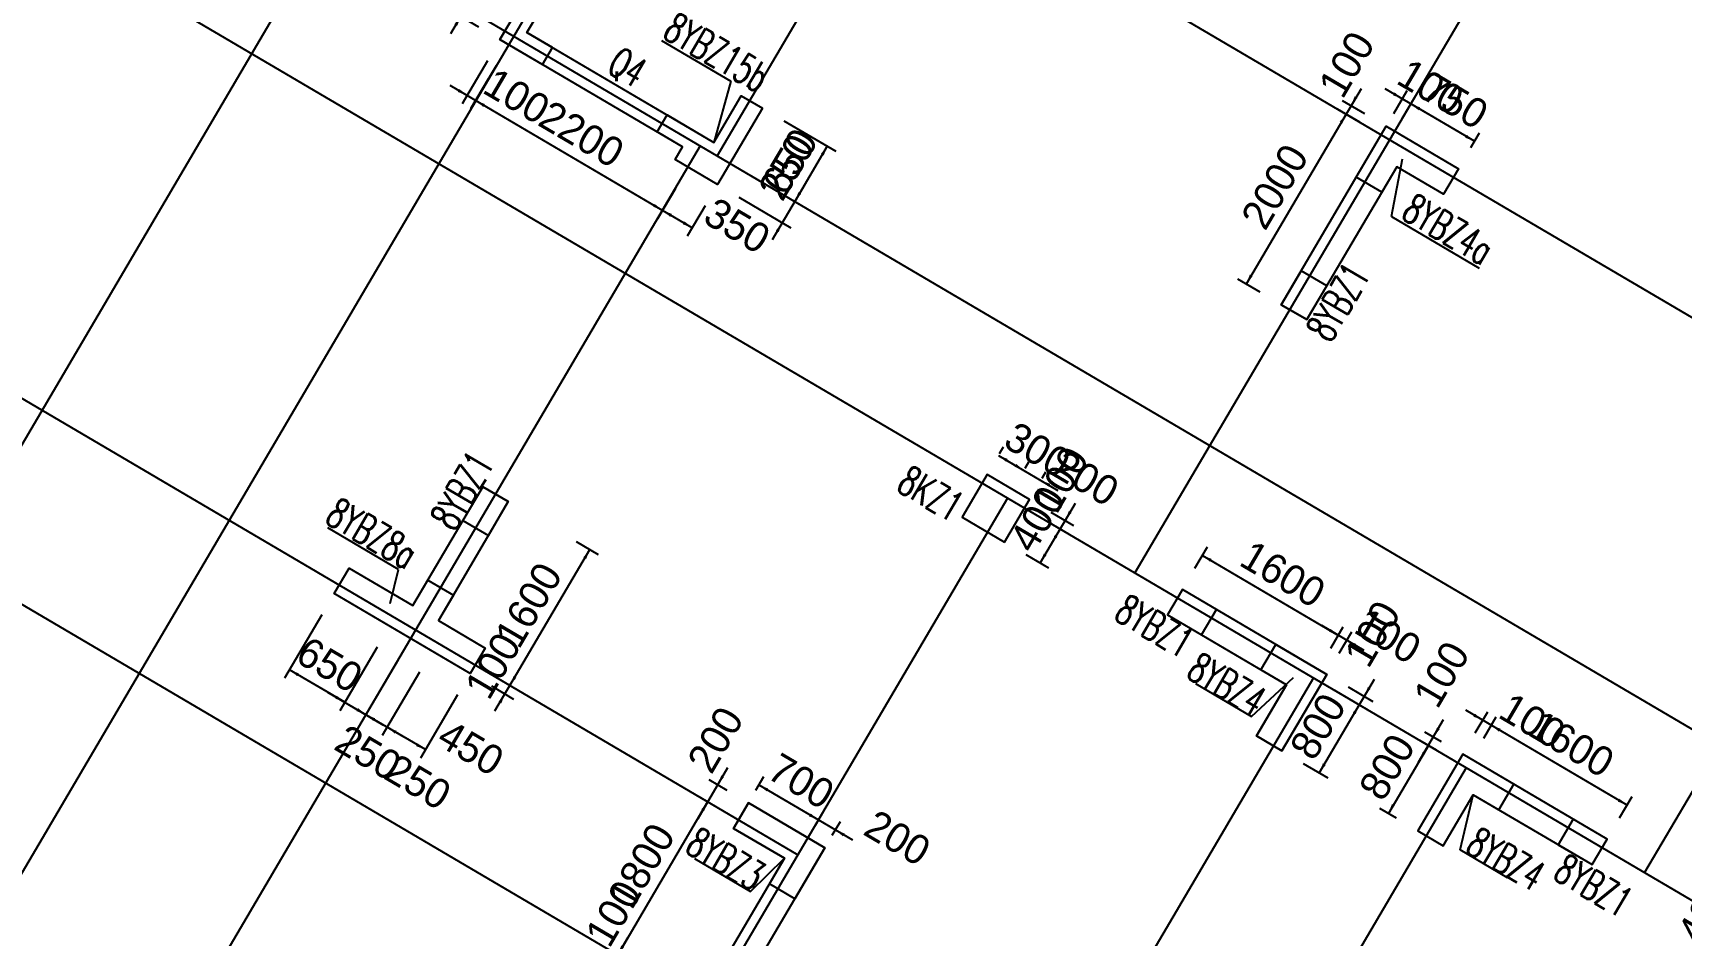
# Model space of a CAD drawing. Extents: x 19107 to 699106, y -67310 to 245688.
# Drawn here: x 596209 to 612937, y 118065 to 127219 of the extents above; entities that cross this region are included whole.
import ezdxf

# ---------------------------------------------------------------- set-up
doc = ezdxf.new("R2010")
doc.units = 0
doc.header["$LTSCALE"] = 100
doc.header["$MEASUREMENT"] = 0
for name, color, linetype in [('colu-主楼', 7, 'Continuous'), ('DOTE', 253, 'Continuous'), ('wall-主楼', 2, 'Continuous'), ('剪力墙身标注', 7, 'Continuous'), ('小尺寸', 4, 'Continuous')]:
    doc.layers.add(name, color=color, linetype=linetype)
doc.layers.add('Select Column Frame Line', color=7, linetype='Continuous', lineweight=0)
doc.layers.add('Select Column Frame Position', color=7, linetype='Continuous', lineweight=0)
doc.styles.get("Standard").update_dxf_attribs({"font": 'standard'})
doc.styles.add('汉字', font='汉字')
doc.dimstyles.get("Standard").update_dxf_attribs({"dimtxt": 300, "dimasz": 100, "dimexe": 100, "dimexo": 250, "dimgap": 100, "dimtad": 0, "dimtoh": 1, "dimdec": 0, "dimdsep": 46, "dimcen": 0.09, "dimclrt": 7, "dimadec": 0, "dimazin": 0, "dimtfac": 1, "dimtdec": 4, "dimtofl": 0, "dimtmove": 0, "dimatfit": 3, "dimfxl": 1, "dimtolj": 1, "dimtzin": 0, "dimarcsym": 0})

# ---------------------------------------------------------------- blocks, each defined once
blk = doc.blocks.new('*D1569')
at = {"layer": '小尺寸', "color": 0, "linetype": 'ByBlock', "lineweight": -2}
for p, q in [((600898, 120339), (601151, 120770)), ((600912, 120678), (601136, 120547)), ((600862, 120592), (601085, 120460))]:
    blk.add_line(p, q, dxfattribs=at)
for points in [[(601050, 120597), (601086, 120692), (601115, 120675)], [(600999, 120511), (600963, 120416), (600934, 120433)]]:
    blk.add_solid(points, dxfattribs=at)
at = {"layer": '小尺寸', "color": 7, "linetype": 'Continuous', "lineweight": -2, "insert": (600878, 120798), "char_height": 300, "width": 476.67, "attachment_point": 5, "rotation": 59.5454, "style": '汉字'}
blk.add_mtext('100', dxfattribs=at)
blk = doc.blocks.new('*D1898')
at = {"layer": '小尺寸', "color": 0, "linetype": 'ByBlock', "lineweight": -2}
for p, q in [((601050, 120597), (601861, 121977)), ((601723, 122057), (601947, 121926)), ((600912, 120678), (601136, 120547))]:
    blk.add_line(p, q, dxfattribs=at)
for points in [[(601861, 121977), (601824, 121882), (601796, 121899)], [(601050, 120597), (601086, 120692), (601115, 120675)]]:
    blk.add_solid(points, dxfattribs=at)
at = {"layer": '小尺寸', "color": 7, "linetype": 'Continuous', "lineweight": -2, "insert": (601240, 121414), "char_height": 300, "width": 685, "attachment_point": 5, "rotation": 59.5454, "style": '汉字'}
blk.add_mtext('1600', dxfattribs=at)
blk = doc.blocks.new('*D246')
at = {"layer": '小尺寸', "color": 0, "linetype": 'ByBlock', "lineweight": -2}
for p, q in [((600450, 127214), (600703, 127645)), ((600784, 127366), (600516, 127523)), ((600734, 127279), (600465, 127437))]:
    blk.add_line(p, q, dxfattribs=at)
for points in [[(600602, 127473), (600638, 127567), (600667, 127550)], [(600551, 127386), (600515, 127292), (600486, 127309)]]:
    blk.add_solid(points, dxfattribs=at)
at = {"layer": '小尺寸', "color": 7, "linetype": 'Continuous', "lineweight": -2, "insert": (600430, 127674), "char_height": 300, "width": 476.67, "attachment_point": 5, "rotation": 59.5454, "style": '汉字'}
blk.add_mtext('100', dxfattribs=at)
blk = doc.blocks.new('*D177')
at = {"layer": '小尺寸', "color": 0, "linetype": 'ByBlock', "lineweight": -2}
for p, q in [((610106, 126351), (610245, 126586)), ((610841, 126120), (610194, 126500)), ((610803, 126057), (610891, 126206))]:
    blk.add_line(p, q, dxfattribs=at)
for points in [[(610194, 126500), (610289, 126464), (610272, 126435)], [(610841, 126120), (610746, 126156), (610763, 126185)]]:
    blk.add_solid(points, dxfattribs=at)
at = {"layer": '小尺寸', "color": 7, "linetype": 'Continuous', "lineweight": -2, "insert": (610644, 126526), "char_height": 300, "width": 566.67, "attachment_point": 5, "rotation": 329.5454, "style": '汉字'}
blk.add_mtext('750', dxfattribs=at)
blk = doc.blocks.new('*D509')
at = {"layer": '小尺寸', "color": 0, "linetype": 'ByBlock', "lineweight": -2}
for p, q in [((610366, 126399), (609935, 126652)), ((610020, 126401), (610158, 126637)), ((610106, 126351), (610245, 126586))]:
    blk.add_line(p, q, dxfattribs=at)
for points in [[(610108, 126551), (610013, 126587), (610030, 126616)], [(610194, 126500), (610289, 126464), (610272, 126435)]]:
    blk.add_solid(points, dxfattribs=at)
at = {"layer": '小尺寸', "color": 7, "linetype": 'Continuous', "lineweight": -2, "insert": (610395, 126672), "char_height": 300, "width": 476.67, "attachment_point": 5, "rotation": 329.5454, "style": '汉字'}
blk.add_mtext('100', dxfattribs=at)
blk = doc.blocks.new('*D831')
at = {"layer": '小尺寸', "color": 0, "linetype": 'ByBlock', "lineweight": -2}
for p, q in [((609689, 126654), (609435, 126223)), ((609728, 126399), (609501, 126532)), ((609678, 126313), (609451, 126446))]:
    blk.add_line(p, q, dxfattribs=at)
for points in [[(609587, 126482), (609624, 126576), (609652, 126559)], [(609537, 126395), (609500, 126301), (609472, 126318)]]:
    blk.add_solid(points, dxfattribs=at)
at = {"layer": '小尺寸', "color": 7, "linetype": 'Continuous', "lineweight": -2, "insert": (609543, 126900), "char_height": 300, "width": 476.67, "attachment_point": 5, "rotation": 59.5454, "style": '汉字'}
blk.add_mtext('100', dxfattribs=at)
blk = doc.blocks.new('*D1167')
at = {"layer": '小尺寸', "color": 0, "linetype": 'ByBlock', "lineweight": -2}
for p, q in [((609537, 126395), (608523, 124671)), ((609678, 126313), (609451, 126446)), ((608664, 124589), (608437, 124722))]:
    blk.add_line(p, q, dxfattribs=at)
for points in [[(609537, 126395), (609500, 126301), (609472, 126318)], [(608523, 124671), (608559, 124766), (608588, 124749)]]:
    blk.add_solid(points, dxfattribs=at)
at = {"layer": '小尺寸', "color": 7, "linetype": 'Continuous', "lineweight": -2, "insert": (608814, 125660), "char_height": 300, "width": 780, "attachment_point": 5, "rotation": 59.5454, "style": '汉字'}
blk.add_mtext('2000', dxfattribs=at)
blk = doc.blocks.new('*D4820')
at = {"layer": '小尺寸', "color": 0, "linetype": 'ByBlock', "lineweight": -2}
for p, q in [((603260, 119762), (602956, 119245)), ((603255, 119533), (603072, 119640)), ((603154, 119360), (602971, 119468))]:
    blk.add_line(p, q, dxfattribs=at)
for points in [[(603158, 119589), (603195, 119684), (603223, 119667)], [(603057, 119417), (603021, 119322), (602992, 119339)]]:
    blk.add_solid(points, dxfattribs=at)
at = {"layer": '小尺寸', "color": 7, "linetype": 'Continuous', "lineweight": -2, "insert": (603137, 120047), "char_height": 300, "width": 566.67, "attachment_point": 5, "rotation": 59.5454, "style": '汉字'}
blk.add_mtext('200', dxfattribs=at)
blk = doc.blocks.new('*D5153')
at = {"layer": '小尺寸', "color": 0, "linetype": 'ByBlock', "lineweight": -2}
for p, q in [((603154, 119360), (602971, 119468)), ((603057, 119417), (602145, 117865)), ((602241, 117809), (602058, 117916))]:
    blk.add_line(p, q, dxfattribs=at)
for points in [[(603057, 119417), (603021, 119322), (602992, 119339)], [(602145, 117865), (602181, 117960), (602210, 117943)]]:
    blk.add_solid(points, dxfattribs=at)
at = {"layer": '小尺寸', "color": 7, "linetype": 'Continuous', "lineweight": -2, "insert": (602385, 118768), "char_height": 300, "width": 690, "attachment_point": 5, "rotation": 59.5454, "style": '汉字'}
blk.add_mtext('1800', dxfattribs=at)
blk = doc.blocks.new('*D2814')
at = {"layer": '小尺寸', "color": 0, "linetype": 'ByBlock', "lineweight": -2}
for p, q in [((602246, 118038), (601993, 117607)), ((602191, 117722), (602008, 117830)), ((602241, 117809), (602058, 117916))]:
    blk.add_line(p, q, dxfattribs=at)
for points in [[(602145, 117865), (602181, 117960), (602210, 117943)], [(602094, 117779), (602058, 117684), (602029, 117701)]]:
    blk.add_solid(points, dxfattribs=at)
at = {"layer": '小尺寸', "color": 7, "linetype": 'Continuous', "lineweight": -2, "insert": (602101, 118284), "char_height": 300, "width": 476.67, "attachment_point": 5, "rotation": 59.5454, "style": '汉字'}
blk.add_mtext('100', dxfattribs=at)
blk = doc.blocks.new('*D3139')
at = {"layer": '小尺寸', "color": 0, "linetype": 'ByBlock', "lineweight": -2}
for p, q in [((603547, 119535), (603628, 119674)), ((603577, 119588), (604181, 119233)), ((604150, 119180), (604232, 119319))]:
    blk.add_line(p, q, dxfattribs=at)
for points in [[(603577, 119588), (603672, 119551), (603655, 119523)], [(604181, 119233), (604086, 119269), (604103, 119298)]]:
    blk.add_solid(points, dxfattribs=at)
at = {"layer": '小尺寸', "color": 7, "linetype": 'Continuous', "lineweight": -2, "insert": (604006, 119626), "char_height": 300, "width": 566.67, "attachment_point": 5, "rotation": 329.5454, "style": '汉字'}
blk.add_mtext('700', dxfattribs=at)
blk = doc.blocks.new('*D3473')
at = {"layer": '小尺寸', "color": 0, "linetype": 'ByBlock', "lineweight": -2}
for p, q in [((604008, 119334), (604526, 119030)), ((604150, 119180), (604232, 119319)), ((604322, 119079), (604404, 119218))]:
    blk.add_line(p, q, dxfattribs=at)
for points in [[(604181, 119233), (604086, 119269), (604103, 119298)], [(604353, 119131), (604448, 119095), (604431, 119066)]]:
    blk.add_solid(points, dxfattribs=at)
at = {"layer": '小尺寸', "color": 7, "linetype": 'Continuous', "lineweight": -2, "insert": (604984, 119050), "char_height": 300, "width": 566.67, "attachment_point": 5, "rotation": 329.5454, "style": '汉字'}
blk.add_mtext('200', dxfattribs=at)
blk = doc.blocks.new('*D3809')
at = {"layer": '小尺寸', "color": 0, "linetype": 'ByBlock', "lineweight": -2}
for p, q in [((608003, 121787), (608130, 122003)), ((608079, 121917), (609459, 121106)), ((609382, 120976), (609509, 121192))]:
    blk.add_line(p, q, dxfattribs=at)
for points in [[(608079, 121917), (608174, 121881), (608157, 121852)], [(609459, 121106), (609364, 121143), (609381, 121171)]]:
    blk.add_solid(points, dxfattribs=at)
at = {"layer": '小尺寸', "color": 7, "linetype": 'Continuous', "lineweight": -2, "insert": (608896, 121727), "char_height": 300, "width": 685, "attachment_point": 5, "rotation": 329.5454, "style": '汉字'}
blk.add_mtext('1600', dxfattribs=at)
blk = doc.blocks.new('*D1514')
at = {"layer": '小尺寸', "color": 0, "linetype": 'ByBlock', "lineweight": -2}
for p, q in [((609286, 121208), (609717, 120954)), ((609382, 120976), (609509, 121192)), ((609468, 120926), (609595, 121142))]:
    blk.add_line(p, q, dxfattribs=at)
for points in [[(609459, 121106), (609364, 121143), (609381, 121171)], [(609545, 121056), (609639, 121019), (609622, 120991)]]:
    blk.add_solid(points, dxfattribs=at)
at = {"layer": '小尺寸', "color": 7, "linetype": 'Continuous', "lineweight": -2, "insert": (609963, 121100), "char_height": 300, "width": 476.67, "attachment_point": 5, "rotation": 329.5454, "style": '汉字'}
blk.add_mtext('100', dxfattribs=at)
blk = doc.blocks.new('*D1834')
at = {"layer": '小尺寸', "color": 0, "linetype": 'ByBlock', "lineweight": -2}
for p, q in [((609823, 120659), (609569, 120228)), ((609420, 120548), (609757, 120350)), ((609557, 120583), (609807, 120436))]:
    blk.add_line(p, q, dxfattribs=at)
for points in [[(609721, 120487), (609758, 120581), (609786, 120565)], [(609671, 120401), (609634, 120306), (609606, 120323)]]:
    blk.add_solid(points, dxfattribs=at)
at = {"layer": '小尺寸', "color": 7, "linetype": 'Continuous', "lineweight": -2, "insert": (609805, 121122), "char_height": 300, "width": 476.67, "attachment_point": 5, "rotation": 59.5454, "style": '汉字'}
blk.add_mtext('100', dxfattribs=at)
blk = doc.blocks.new('*D2169')
at = {"layer": '小尺寸', "color": 0, "linetype": 'ByBlock', "lineweight": -2}
for p, q in [((609420, 120548), (609757, 120350)), ((609671, 120401), (609265, 119711)), ((609101, 119807), (609351, 119660))]:
    blk.add_line(p, q, dxfattribs=at)
for points in [[(609671, 120401), (609634, 120306), (609606, 120323)], [(609265, 119711), (609301, 119806), (609330, 119789)]]:
    blk.add_solid(points, dxfattribs=at)
at = {"layer": '小尺寸', "color": 7, "linetype": 'Continuous', "lineweight": -2, "insert": (609252, 120182), "char_height": 300, "width": 566.67, "attachment_point": 5, "rotation": 59.5454, "style": '汉字'}
blk.add_mtext('800', dxfattribs=at)
blk = doc.blocks.new('*D5164')
at = {"layer": '小尺寸', "color": 0, "linetype": 'ByBlock', "lineweight": -2}
for p, q in [((606020, 122953), (606059, 123018)), ((606008, 122932), (606267, 122780)), ((606279, 122801), (606317, 122866))]:
    blk.add_line(p, q, dxfattribs=at)
for points in [[(606008, 122932), (606103, 122896), (606086, 122867)], [(606267, 122780), (606172, 122817), (606189, 122845)]]:
    blk.add_solid(points, dxfattribs=at)
at = {"layer": '小尺寸', "color": 7, "linetype": 'Continuous', "lineweight": -2, "insert": (606406, 122988), "char_height": 300, "width": 566.67, "attachment_point": 5, "rotation": 329.5454, "style": '汉字'}
blk.add_mtext('300', dxfattribs=at)
blk = doc.blocks.new('*D2822')
at = {"layer": '小尺寸', "color": 0, "linetype": 'ByBlock', "lineweight": -2}
for p, q in [((606094, 122882), (606611, 122577)), ((606279, 122801), (606317, 122866)), ((606451, 122700), (606490, 122765))]:
    blk.add_line(p, q, dxfattribs=at)
for points in [[(606267, 122780), (606172, 122817), (606189, 122845)], [(606439, 122679), (606534, 122643), (606517, 122614)]]:
    blk.add_solid(points, dxfattribs=at)
at = {"layer": '小尺寸', "color": 7, "linetype": 'Continuous', "lineweight": -2, "insert": (606896, 122700), "char_height": 300, "width": 566.67, "attachment_point": 5, "rotation": 329.5454, "style": '汉字'}
blk.add_mtext('200', dxfattribs=at)
blk = doc.blocks.new('*D3152')
at = {"layer": '小尺寸', "color": 0, "linetype": 'ByBlock', "lineweight": -2}
for p, q in [((606787, 122444), (606533, 122013)), ((606540, 122357), (606771, 122221)), ((606489, 122271), (606721, 122135))]:
    blk.add_line(p, q, dxfattribs=at)
for points in [[(606685, 122272), (606722, 122366), (606750, 122350)], [(606635, 122186), (606598, 122091), (606570, 122108)]]:
    blk.add_solid(points, dxfattribs=at)
at = {"layer": '小尺寸', "color": 7, "linetype": 'Continuous', "lineweight": -2, "insert": (606640, 122687), "char_height": 300, "width": 476.67, "attachment_point": 5, "rotation": 59.5454, "style": '汉字'}
blk.add_mtext('100', dxfattribs=at)
blk = doc.blocks.new('*D3486')
at = {"layer": '小尺寸', "color": 0, "linetype": 'ByBlock', "lineweight": -2}
for p, q in [((606635, 122186), (606432, 121841)), ((606489, 122271), (606721, 122135)), ((606287, 121926), (606518, 121790))]:
    blk.add_line(p, q, dxfattribs=at)
for points in [[(606635, 122186), (606598, 122091), (606570, 122108)], [(606432, 121841), (606468, 121935), (606497, 121919)]]:
    blk.add_solid(points, dxfattribs=at)
at = {"layer": '小尺寸', "color": 7, "linetype": 'Continuous', "lineweight": -2, "insert": (606404, 122287), "char_height": 300, "width": 576.67, "attachment_point": 5, "rotation": 59.5454, "style": '汉字'}
blk.add_mtext('400', dxfattribs=at)
blk = doc.blocks.new('*D5123')
at = {"layer": '小尺寸', "color": 0, "linetype": 'ByBlock', "lineweight": -2}
for p, q in [((610934, 120064), (611061, 120280)), ((612389, 119383), (611010, 120194)), ((612313, 119253), (612440, 119469))]:
    blk.add_line(p, q, dxfattribs=at)
for points in [[(611010, 120194), (611105, 120158), (611088, 120129)], [(612389, 119383), (612295, 119419), (612312, 119448)]]:
    blk.add_solid(points, dxfattribs=at)
at = {"layer": '小尺寸', "color": 7, "linetype": 'Continuous', "lineweight": -2, "insert": (611827, 120004), "char_height": 300, "width": 685, "attachment_point": 5, "rotation": 329.5454, "style": '汉字'}
blk.add_mtext('1600', dxfattribs=at)
blk = doc.blocks.new('*D144')
at = {"layer": '小尺寸', "color": 0, "linetype": 'ByBlock', "lineweight": -2}
for p, q in [((611183, 120093), (610752, 120346)), ((610848, 120115), (610975, 120331)), ((610934, 120064), (611061, 120280))]:
    blk.add_line(p, q, dxfattribs=at)
for points in [[(610924, 120245), (610829, 120281), (610846, 120310)], [(611010, 120194), (611105, 120158), (611088, 120129)]]:
    blk.add_solid(points, dxfattribs=at)
at = {"layer": '小尺寸', "color": 7, "linetype": 'Continuous', "lineweight": -2, "insert": (611429, 120238), "char_height": 300, "width": 476.67, "attachment_point": 5, "rotation": 329.5454, "style": '汉字'}
blk.add_mtext('100', dxfattribs=at)
blk = doc.blocks.new('*D3107')
at = {"layer": '小尺寸', "color": 0, "linetype": 'ByBlock', "lineweight": -2}
for p, q in [((610524, 120247), (610270, 119816)), ((610505, 120026), (610336, 120125)), ((610455, 119940), (610285, 120039))]:
    blk.add_line(p, q, dxfattribs=at)
for points in [[(610422, 120075), (610459, 120169), (610487, 120152)], [(610372, 119988), (610335, 119894), (610307, 119911)]]:
    blk.add_solid(points, dxfattribs=at)
at = {"layer": '小尺寸', "color": 7, "linetype": 'Continuous', "lineweight": -2, "insert": (610506, 120710), "char_height": 300, "width": 476.67, "attachment_point": 5, "rotation": 59.5454, "style": '汉字'}
blk.add_mtext('100', dxfattribs=at)
blk = doc.blocks.new('*D3446')
at = {"layer": '小尺寸', "color": 0, "linetype": 'ByBlock', "lineweight": -2}
for p, q in [((610372, 119988), (609966, 119299)), ((610455, 119940), (610285, 120039)), ((610049, 119250), (609880, 119349))]:
    blk.add_line(p, q, dxfattribs=at)
for points in [[(610372, 119988), (610335, 119894), (610307, 119911)], [(609966, 119299), (610002, 119393), (610031, 119377)]]:
    blk.add_solid(points, dxfattribs=at)
at = {"layer": '小尺寸', "color": 7, "linetype": 'Continuous', "lineweight": -2, "insert": (609953, 119770), "char_height": 300, "width": 566.67, "attachment_point": 5, "rotation": 59.5454, "style": '汉字'}
blk.add_mtext('800', dxfattribs=at)
blk = doc.blocks.new('*D4806')
at = {"layer": '小尺寸', "color": 0, "linetype": 'ByBlock', "lineweight": -2}
for p, q in [((613413, 118200), (613210, 117856)), ((613558, 118115), (613326, 118251)), ((613355, 117770), (613124, 117906))]:
    blk.add_line(p, q, dxfattribs=at)
for points in [[(613413, 118200), (613376, 118106), (613348, 118123)], [(613210, 117856), (613246, 117950), (613275, 117933)]]:
    blk.add_solid(points, dxfattribs=at)
at = {"layer": '小尺寸', "color": 7, "linetype": 'Continuous', "lineweight": -2, "insert": (613182, 118301), "char_height": 300, "width": 576.67, "attachment_point": 5, "rotation": 59.5454, "style": '汉字'}
blk.add_mtext('400', dxfattribs=at)
blk = doc.blocks.new('*D2740')
at = {"layer": '小尺寸', "color": 0, "linetype": 'ByBlock', "lineweight": -2}
for p, q in [((603829, 126329), (604357, 126019)), ((604271, 126070), (603941, 125509)), ((603500, 125769), (604028, 125459))]:
    blk.add_line(p, q, dxfattribs=at)
for points in [[(604271, 126070), (604235, 125975), (604206, 125992)], [(603941, 125509), (603978, 125604), (604006, 125587)]]:
    blk.add_solid(points, dxfattribs=at)
at = {"layer": '小尺寸', "color": 7, "linetype": 'Continuous', "lineweight": -2, "insert": (603891, 125916), "char_height": 300, "width": 556.67, "attachment_point": 5, "rotation": 59.5454, "style": '汉字'}
blk.add_mtext('650', dxfattribs=at)
blk = doc.blocks.new('*D433')
at = {"layer": '小尺寸', "color": 0, "linetype": 'ByBlock', "lineweight": -2}
for p, q in [((603500, 125769), (604028, 125459)), ((604043, 125682), (603713, 125121)), ((603373, 125553), (603901, 125243))]:
    blk.add_line(p, q, dxfattribs=at)
for points in [[(603941, 125509), (603978, 125604), (604006, 125587)], [(603815, 125294), (603778, 125199), (603750, 125216)]]:
    blk.add_solid(points, dxfattribs=at)
at = {"layer": '小尺寸', "color": 7, "linetype": 'Continuous', "lineweight": -2, "insert": (603857, 125859), "char_height": 300, "width": 566.67, "attachment_point": 5, "rotation": 59.5454, "style": '汉字'}
blk.add_mtext('250', dxfattribs=at)
blk = doc.blocks.new('*D4409')
at = {"layer": '小尺寸', "color": 0, "linetype": 'ByBlock', "lineweight": -2}
for p, q in [((602729, 125642), (602547, 125333)), ((603031, 125465), (602849, 125156)), ((602900, 125242), (602598, 125419))]:
    blk.add_line(p, q, dxfattribs=at)
for points in [[(602598, 125419), (602693, 125383), (602676, 125354)], [(602900, 125242), (602805, 125278), (602822, 125307)]]:
    blk.add_solid(points, dxfattribs=at)
at = {"layer": '小尺寸', "color": 7, "linetype": 'Continuous', "lineweight": -2, "insert": (603357, 125263), "char_height": 300, "width": 566.67, "attachment_point": 5, "rotation": 329.5454, "style": '汉字'}
blk.add_mtext('350', dxfattribs=at)
blk = doc.blocks.new('*D4757')
at = {"layer": '小尺寸', "color": 0, "linetype": 'ByBlock', "lineweight": -2}
for p, q in [((600833, 126757), (600651, 126448)), ((602598, 125419), (600702, 126534)), ((602729, 125642), (602547, 125333))]:
    blk.add_line(p, q, dxfattribs=at)
for points in [[(600702, 126534), (600796, 126498), (600779, 126469)], [(602598, 125419), (602503, 125456), (602520, 125484)]]:
    blk.add_solid(points, dxfattribs=at)
at = {"layer": '小尺寸', "color": 7, "linetype": 'Continuous', "lineweight": -2, "insert": (601777, 126192), "char_height": 300, "width": 780, "attachment_point": 5, "rotation": 329.5454, "style": '汉字'}
blk.add_mtext('2200', dxfattribs=at)
blk = doc.blocks.new('*D5078')
at = {"layer": '小尺寸', "color": 0, "linetype": 'ByBlock', "lineweight": -2}
for p, q in [((600822, 126937), (600565, 126499)), ((600909, 126886), (600651, 126448)), ((600874, 126433), (600443, 126686))]:
    blk.add_line(p, q, dxfattribs=at)
for points in [[(600615, 126585), (600521, 126621), (600538, 126650)], [(600702, 126534), (600796, 126498), (600779, 126469)]]:
    blk.add_solid(points, dxfattribs=at)
at = {"layer": '小尺寸', "color": 7, "linetype": 'Continuous', "lineweight": -2, "insert": (601120, 126578), "char_height": 300, "width": 476.67, "attachment_point": 5, "rotation": 329.5454, "style": '汉字'}
blk.add_mtext('100', dxfattribs=at)
blk = doc.blocks.new('*D4421')
at = {"layer": '小尺寸', "color": 0, "linetype": 'ByBlock', "lineweight": -2}
for p, q in [((600132, 120731), (599753, 120088)), ((600519, 120503), (600141, 119860)), ((600192, 119946), (599804, 120174))]:
    blk.add_line(p, q, dxfattribs=at)
for points in [[(599804, 120174), (599899, 120137), (599882, 120109)], [(600192, 119946), (600097, 119982), (600114, 120011)]]:
    blk.add_solid(points, dxfattribs=at)
at = {"layer": '小尺寸', "color": 7, "linetype": 'Continuous', "lineweight": -2, "insert": (600653, 119964), "char_height": 300, "width": 576.67, "attachment_point": 5, "rotation": 329.5454, "style": '汉字'}
blk.add_mtext('450', dxfattribs=at)
blk = doc.blocks.new('*D4767')
at = {"layer": '小尺寸', "color": 0, "linetype": 'ByBlock', "lineweight": -2}
for p, q in [((599916, 120858), (599538, 120214)), ((600132, 120731), (599753, 120088)), ((599976, 120072), (599416, 120402))]:
    blk.add_line(p, q, dxfattribs=at)
for points in [[(599588, 120301), (599494, 120337), (599511, 120366)], [(599804, 120174), (599899, 120137), (599882, 120109)]]:
    blk.add_solid(points, dxfattribs=at)
at = {"layer": '小尺寸', "color": 7, "linetype": 'Continuous', "lineweight": -2, "insert": (600117, 119618), "char_height": 300, "width": 566.67, "attachment_point": 5, "rotation": 329.5454, "style": '汉字'}
blk.add_mtext('250', dxfattribs=at)
blk = doc.blocks.new('*D5093')
at = {"layer": '小尺寸', "color": 0, "linetype": 'ByBlock', "lineweight": -2}
for p, q in [((599140, 121314), (598762, 120670)), ((599701, 120985), (599322, 120341)), ((599373, 120427), (598813, 120757))]:
    blk.add_line(p, q, dxfattribs=at)
for points in [[(598813, 120757), (598907, 120720), (598890, 120692)], [(599373, 120427), (599278, 120464), (599295, 120492)]]:
    blk.add_solid(points, dxfattribs=at)
at = {"layer": '小尺寸', "color": 7, "linetype": 'Continuous', "lineweight": -2, "insert": (599219, 120807), "char_height": 300, "width": 556.67, "attachment_point": 5, "rotation": 329.5454, "style": '汉字'}
blk.add_mtext('650', dxfattribs=at)
blk = doc.blocks.new('*D109')
at = {"layer": '小尺寸', "color": 0, "linetype": 'ByBlock', "lineweight": -2}
for p, q in [((599701, 120985), (599322, 120341)), ((599916, 120858), (599538, 120214)), ((599200, 120529), (599761, 120199))]:
    blk.add_line(p, q, dxfattribs=at)
for points in [[(599373, 120427), (599278, 120464), (599295, 120492)], [(599588, 120301), (599683, 120264), (599666, 120235)]]:
    blk.add_solid(points, dxfattribs=at)
at = {"layer": '小尺寸', "color": 7, "linetype": 'Continuous', "lineweight": -2, "insert": (599611, 119915), "char_height": 300, "width": 566.67, "attachment_point": 5, "rotation": 329.5454, "style": '汉字'}
blk.add_mtext('250', dxfattribs=at)

msp = doc.modelspace()

# ---------------------------------------------------------------- linework, layer by layer
at = {"layer": 'colu-主楼'}
msp.add_lwpolyline([(606071, 122053), (606324.4, 122484), (605893.4, 122737.4), (605640, 122306.4)], close=True, dxfattribs=at)
at = {"layer": 'DOTE'}
for p, q in [((585803.6, 140350.1), (639805.6, 108598)), ((583218.7, 135953.7), (631186.4, 107749.7)), ((608797.3, 135568), (603154.9, 125971.7)), ((613797.1, 132628.3), (607394.4, 121738.9)), ((581089.9, 132333.2), (603972.6, 118878.6)), ((580177.5, 130781.5), (629391, 101845)), ((600406, 130372.1), (593214.3, 118140.9)), ((597120.7, 129519.7), (633192.4, 108310.3)), ((618969.3, 129587.1), (612566.6, 118697.8)), ((602302.5, 129257), (595110.8, 117025.8)), ((602982.5, 126073.1), (597007.2, 115910.7)), ((606101.4, 122499.2), (600886.4, 113629.9)), ((609204.7, 120674.5), (603989.7, 111805.2)), ((610756.3, 119762.2), (605541.3, 110892.8))]:
    msp.add_line(p, q, dxfattribs=at)
at = {"layer": 'Select Column Frame Line', "color": 200, "linetype": 'Continuous', "lineweight": -3}
for p, q in [((602588.8, 127143.2), (603290.6, 126730.6)), ((603290.6, 126730.6), (603119.4, 126108.6)), ((609996.3, 125357.5), (610110.1, 125942.4)), ((609996.3, 125357.5), (610887.3, 124833.7)), ((599917.9, 121775.4), (599200.9, 122197)), ((599833.5, 121428.3), (599917.9, 121775.4)), ((608006.9, 120617.7), (608575.4, 120283.5)), ((608575.4, 120283.5), (609001.8, 120677.8)), ((610693.5, 118929.9), (610827.4, 119488.4)), ((602924.1, 118841.2), (603492.5, 118506.9)), ((603492.5, 118506.9), (603835.7, 118843.1)), ((611175.7, 118646.3), (610693.5, 118929.9))]:
    msp.add_line(p, q, dxfattribs=at)
at = {"layer": 'Select Column Frame Position', "color": 235, "linetype": 'Continuous', "lineweight": -3}
for points in [[(601329.3, 127799.2), (600949.1, 127152.6), (601380.2, 126899.2), (601481.5, 127071.6), (601222.9, 127223.7), (601501.7, 127697.8), (601329.3, 127799.2)], [(603613.7, 126456), (603157.5, 125680.2), (602726.5, 125933.6), (602802.5, 126062.9), (602543.9, 126215), (602645.3, 126387.4), (603119.4, 126108.6), (603398.2, 126582.7), (603613.7, 126456)], [(610676.6, 125841.3), (610524.5, 125582.7), (610050.4, 125861.5), (609898.3, 125602.9), (609639.7, 125754.9), (609943.8, 126272.1), (610676.6, 125841.3)], [(609082.2, 124806.7), (608879.4, 124461.9), (609138.1, 124309.8), (609340.8, 124654.6), (609082.2, 124806.7)], [(600775.1, 122614.8), (600572.3, 122270), (600830.9, 122117.9), (601033.7, 122462.7), (600775.1, 122614.8)], [(600798.2, 120977.1), (600646.2, 120718.5), (599266.9, 121529.5), (599419, 121788.1), (600065.5, 121407.9), (600217.5, 121666.5), (600476.2, 121514.5), (600324.1, 121255.9), (600798.2, 120977.1)], [(607724, 121313.1), (608068.9, 121110.3), (608220.9, 121368.9), (607876.1, 121571.7), (607724, 121313.1)], [(609341.5, 120710), (608885.4, 119934.2), (608626.8, 120086.2), (608930.9, 120603.5), (608672.3, 120755.5), (608824.3, 121014.1), (609341.5, 120710)], [(610720.8, 119899), (610264.6, 119123.2), (610523.2, 118971.2), (610827.4, 119488.4), (611086, 119336.3), (611238, 119594.9), (610720.8, 119899)], [(604246.3, 118949.7), (603942.2, 118432.5), (603683.6, 118584.5), (603835.7, 118843.1), (603318.4, 119147.2), (603470.5, 119405.9), (604246.3, 118949.7)], [(611689.4, 118981.5), (612034.2, 118778.8), (612186.3, 119037.4), (611841.4, 119240.1), (611689.4, 118981.5)]]:
    msp.add_lwpolyline(points, dxfattribs=at)
at = {"layer": 'Select Column Frame Position', "color": 7, "linetype": 'Continuous', "lineweight": -3}
msp.add_lwpolyline([(606071, 122053), (606324.4, 122484), (605893.4, 122737.4), (605640, 122306.4), (606071, 122053)], dxfattribs=at)
at = {"layer": 'wall-主楼'}
for points in [[(603613.7, 126456), (603157.5, 125680.2), (602726.5, 125933.6), (602802.5, 126062.9), (600949.1, 127152.6), (601329.3, 127799.2), (601501.7, 127697.8), (601222.9, 127223.7), (603119.4, 126108.6), (603398.2, 126582.7)], [(609943.8, 126272.1), (610676.6, 125841.3), (610524.5, 125582.7), (610050.4, 125861.5), (609138.1, 124309.8), (608879.4, 124461.9)], [(601033.7, 122462.7), (600324.1, 121255.9), (600798.2, 120977.1), (600646.2, 120718.5), (599266.5, 121529.7), (599418.5, 121788.3), (600065.5, 121407.9), (600775.1, 122614.8)], [(608930.9, 120603.5), (608626.8, 120086.2), (608885.4, 119934.2), (609341.5, 120710), (607876.1, 121571.7), (607724, 121313.1)], [(612186.3, 119037.4), (610720.8, 119899), (610264.6, 119123.2), (610523.2, 118971.2), (610827.4, 119488.4), (612034.2, 118778.8)], [(603334, 117398), (604246.3, 118949.7), (603470.5, 119405.9), (603318.4, 119147.2), (603835.7, 118843.1), (602923.3, 117291.5), (603785.4, 116784.6), (603937.4, 117043.2)]]:
    msp.add_lwpolyline(points, close=True, dxfattribs=at)

# ---------------------------------------------------------------- texts
at = {"color": 200, "linetype": 'Continuous', "lineweight": -3, "width": 0.7}
for s, rotation, p in [('8YBZ15b', 329.54537, (602587.5, 127179.9)), ('8YBZ4a', 329.54537, (610082.5, 125344.7)), ('8YBZ1', 59.54537, (609379.1, 124064.2)), ('8YBZ1', 59.54537, (600488, 122149.9)), ('8KZ1', 329.54537, (604959.7, 122583.1)), ('8YBZ8a', 329.54537, (599159, 122257.4)), ('8YBZ1', 329.54537, (607167.9, 121276.5)), ('8YBZ4', 329.54537, (607902.1, 120687.3)), ('8YBZ3', 329.54537, (602814.3, 118913.7)), ('8YBZ4', 329.54537, (610734.1, 118914)), ('8YBZ1', 329.54537, (611623.2, 118643.3))]:
    msp.add_text(s, height=300, rotation=rotation, dxfattribs=at).set_placement(p)
at = {"layer": '剪力墙身标注', "width": 0.7}
msp.add_text('Q4', height=300, rotation=329.54537, dxfattribs=at).set_placement((602019.7, 126830.5))

# ---------------------------------------------------------------- dimensions: what is measured, and where the dimension line sits
at = {"layer": '小尺寸'}
for base, p1, p2, angle, picture, middle in [((600602.1, 127472.7), (600949.1, 127152.6), (600999.8, 127238.8), 59.54537, '*D246', (600233.6, 127339.1)), ((600615.4, 126585.1), (601035.3, 127102), (600949.1, 127152.6), 149.54537, '*D5078', (600785.2, 126775.2)), ((609536.8, 126395.5), (609943.8, 126272.1), (609893.2, 126185.9), 59.54537, '*D831', (609346.6, 126565.3)), ((600701.6, 126534.4), (602855.8, 125857.6), (600959.3, 126972.7), 149.54537, '*D4757', (601776.6, 126192.3)), ((610107.8, 126551), (609979.4, 126135.3), (609893.2, 126185.9), 329.54537, '*D509', (610060.4, 126868.8)), ((610194, 126500.3), (610676.6, 125841.3), (609979.4, 126135.3), 329.54537, '*D177', (610644, 126525.7)), ((603941.4, 125509.3), (603613.7, 126456), (603284.2, 125895.7), 59.54537, '*D2740', (603890.6, 125916.1)), ((608523.1, 124671.4), (609893.2, 126185.9), (608879.4, 124461.9), 59.54537, '*D1167', (608814.4, 125660.2)), ((603814.7, 125293.8), (603284.2, 125895.7), (603157.5, 125680.2), 59.54537, '*D433', (603599.2, 125420.5)), ((602598.1, 125419.3), (603157.5, 125680.2), (602855.8, 125857.6), 149.54537, '*D4409', (602875.7, 125546.1)), ((606266.6, 122780.2), (605893.4, 122737.4), (606152, 122585.4), 329.54537, '*D5164', (605946.7, 123258.3)), ((606439, 122678.8), (606152, 122585.4), (606324.4, 122484), 329.54537, '*D2822', (606479.5, 122945)), ((606634.6, 122185.6), (606324.4, 122484), (606273.8, 122397.8), 59.54537, '*D3152', (606442.8, 122352.6)), ((606431.8, 121840.8), (606273.8, 122397.8), (606071, 122053), 59.54537, '*D3486', (606105.8, 121779.6)), ((601860.6, 121976.5), (600696.8, 120804.7), (601507.8, 122184), 59.54537, '*D1898', (601239.6, 121413.6)), ((609458.5, 121106.3), (607876.1, 121571.7), (609255.3, 120760.7), 329.54537, '*D3809', (608895.6, 121727.3)), ((598812.5, 120756.7), (599827.2, 121200), (599266.9, 121529.5), 149.54537, '*D5093', (599219.4, 120807.5)), ((609670.5, 120400.6), (609341.5, 120710), (609204.7, 120674.5), 59.54537, '*D1834', (609608.1, 120787.5)), ((609544.7, 121055.6), (609255.3, 120760.7), (609341.5, 120710), 329.54537, '*D1514', (609628.3, 121296.4)), ((599588.4, 120300.5), (599827.2, 121200), (600042.7, 121073.3), 329.54537, '*D109', (599173.3, 120172.6)), ((601049.6, 120597.3), (600646.2, 120718.5), (600696.8, 120804.7), 59.54537, '*D1569', (600681.1, 120463.7)), ((599588.4, 120300.5), (600258.2, 120946.6), (600042.7, 121073.3), 149.54537, '*D4767', (599678.4, 119875.6)), ((599803.9, 120173.8), (600646.2, 120718.5), (600258.2, 120946.6), 149.54537, '*D4421', (600124.5, 120275.3)), ((610371.6, 119988.4), (610720.8, 119899), (610670.1, 119812.8), 59.54537, '*D3107', (610309.1, 120375.3)), ((609265.1, 119710.9), (609204.7, 120674.5), (608885.4, 119934.2), 59.54537, '*D2169', (609252.3, 120182.5)), ((610924, 120244.6), (610807, 119848.4), (610720.8, 119899), 149.54537, '*D144', (611093.8, 120434.8)), ((603057, 119417), (603470.5, 119405.9), (603369.1, 119233.4), 59.54537, '*D4820', (602892.2, 119629.9)), ((611010.2, 120193.9), (612186.3, 119037.4), (610807, 119848.4), 149.54537, '*D5123', (611826.5, 120003.9)), ((609966.1, 119298.7), (610670.1, 119812.8), (610264.6, 119123.2), 59.54537, '*D3446', (609953.3, 119770.3)), ((604180.8, 119232.9), (603419.8, 119319.7), (604023.2, 118964.9), 329.54537, '*D3139', (604005.8, 119625.8)), ((602144.7, 117865.3), (603369.1, 119233.4), (602456.8, 117681.8), 59.54537, '*D5153', (602385.3, 118767.9)), ((604353.2, 119131.5), (604023.2, 118964.9), (604195.6, 118863.5), 329.54537, '*D3473', (604567.8, 119295.3)), ((613209.9, 117855.5), (613773.4, 117988.2), (613570.7, 117643.3), 59.54537, '*D4806', (612883.8, 117794.2)), ((602094, 117779.1), (602456.8, 117681.8), (602406.1, 117595.6), 59.54537, '*D2814', (601903.8, 117948.9))]:
    dim = msp.add_linear_dim(base=base, p1=p1, p2=p2, angle=angle, dimstyle='Standard', dxfattribs=at)
    dim.commit()
    dim.dimension.update_dxf_attribs({"geometry": picture, "text_midpoint": middle})

doc.saveas('drawing.dxf')
